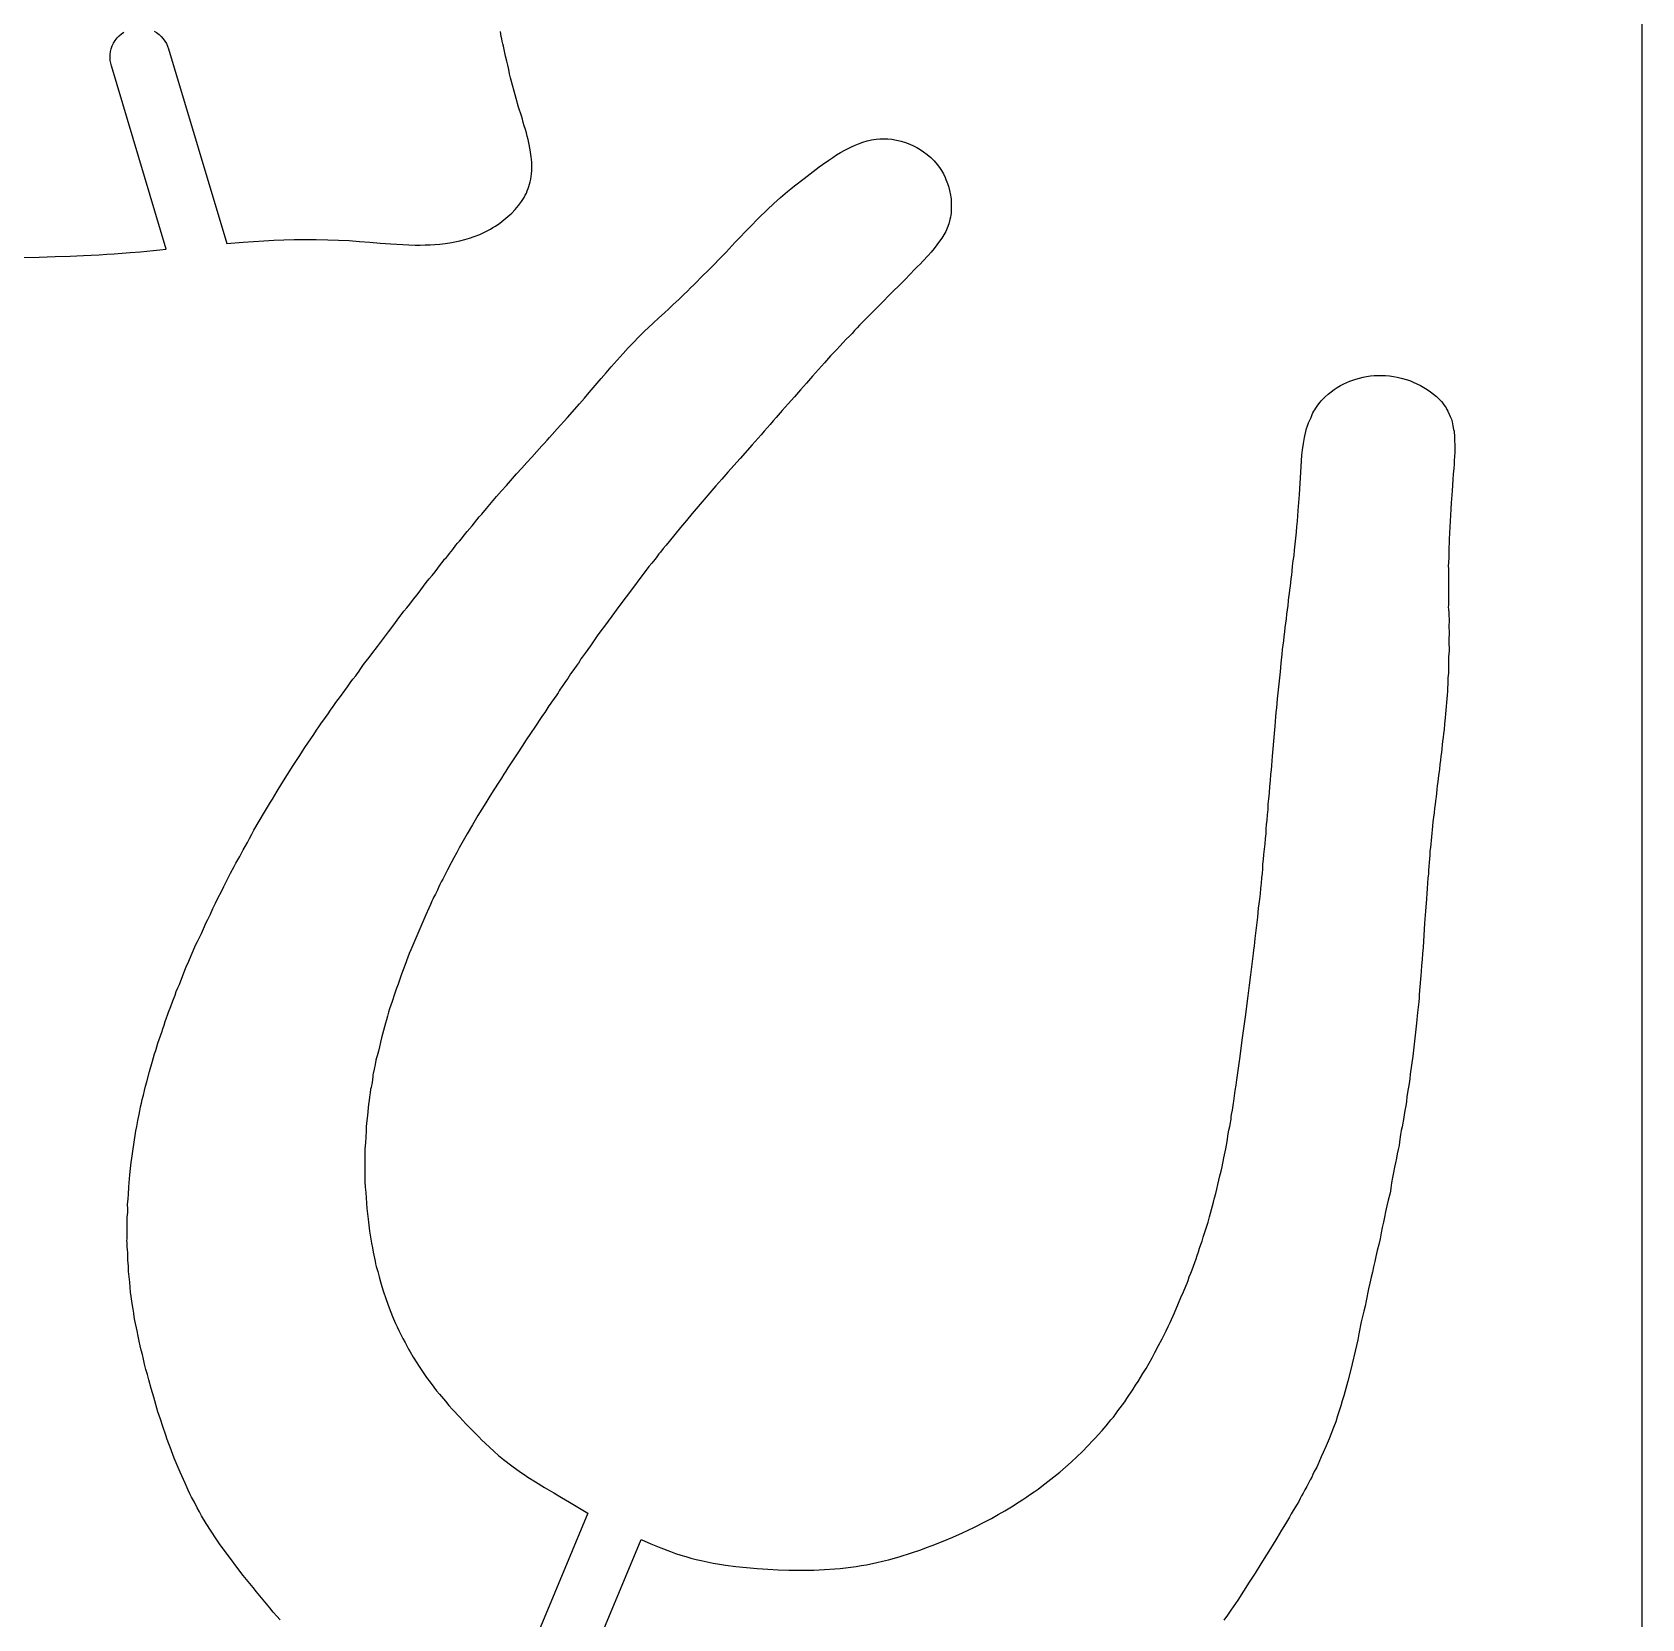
# Model space of a CAD drawing. Extents: x 0 to 1525, y 0 to 1525.
# Drawn here: x 1259 to 1525, y 542.6 to 804.8 of the extents above; entities that cross this region are included whole.
import ezdxf

# ---------------------------------------------------------------- set-up
doc = ezdxf.new("R2010")
doc.units = 0
doc.header["$MEASUREMENT"] = 0

msp = doc.modelspace()

# ---------------------------------------------------------------- linework, layer by layer
msp.add_lwpolyline([(0, 0), (0, 1525), (1525, 1525), (1525, 0), (0, 0)], close=True)
for points in [[(1257.53, 767.59), (1260.13, 767.67), (1262.73, 767.75), (1265.23, 767.83), (1267.43, 767.92), (1268.73, 767.98), (1270.03, 768.05), (1271.29, 768.12), (1272.53, 768.21), (1275.13, 768.4), (1276.84, 768.55), (1278.94, 768.74), (1280.03, 768.84), (1281.12, 768.95), (1281.12, 768.95), (1272.04, 799.28), (1271.93, 799.72), (1271.86, 800.16), (1271.83, 800.64), (1271.85, 801.11), (1271.92, 801.61), (1272.03, 802.09), (1272.2, 802.57), (1272.42, 803.03), (1272.68, 803.46), (1272.99, 803.87), (1273.33, 804.23), (1273.7, 804.56), (1274.09, 804.83)], [(1279.09, 805.02), (1279.52, 804.76), (1279.93, 804.45), (1280.29, 804.11), (1280.62, 803.74), (1280.9, 803.35), (1281.13, 802.94), (1281.32, 802.53), (1281.47, 802.1), (1291.11, 769.9), (1293.83, 770.12), (1295.53, 770.24), (1297.23, 770.34), (1298.88, 770.43), (1300.53, 770.49), (1302.23, 770.54), (1303.93, 770.57), (1305.88, 770.57), (1307.83, 770.53), (1309.59, 770.46), (1311.33, 770.37), (1313.04, 770.24), (1314.74, 770.11), (1316.48, 769.96), (1318.23, 769.83), (1320.23, 769.71), (1321.23, 769.67), (1322.23, 769.65), (1323.06, 769.65), (1323.89, 769.66), (1324.71, 769.69), (1325.53, 769.74), (1326.36, 769.81), (1327.19, 769.9), (1328.01, 770.02), (1328.83, 770.17), (1329.65, 770.34), (1330.45, 770.55), (1331.25, 770.79), (1332.03, 771.05), (1332.94, 771.41), (1333.83, 771.82), (1334.69, 772.27), (1335.12, 772.52), (1335.53, 772.78), (1336.24, 773.27), (1336.92, 773.79), (1337.59, 774.35), (1338.22, 774.93), (1338.79, 775.53), (1339.32, 776.16), (1339.81, 776.83), (1340.26, 777.53), (1340.45, 777.87), (1340.63, 778.23), (1340.79, 778.6), (1340.93, 778.97), (1341.06, 779.35), (1341.18, 779.73), (1341.27, 780.12), (1341.35, 780.51), (1341.43, 780.97), (1341.49, 781.44), (1341.53, 781.91), (1341.55, 782.38), (1341.56, 782.85), (1341.54, 783.32), (1341.5, 783.79), (1341.43, 784.25), (1341.24, 785.39), (1341.03, 786.53), (1340.92, 787.09), (1340.79, 787.66), (1340.64, 788.21), (1340.47, 788.76), (1340.29, 789.33), (1340.13, 789.9), (1339.98, 790.47), (1339.81, 791.03), (1339.36, 792.46), (1338.95, 793.89), (1338.04, 797.27), (1337.87, 797.96), (1337.71, 798.66), (1337.56, 799.35), (1337.39, 800.04), (1337.2, 800.86), (1337.04, 801.69), (1336.87, 802.52), (1336.77, 802.93), (1336.66, 803.34), (1336.56, 803.74), (1336.47, 804.14), (1336.34, 804.95)], [(1299.95, 542.4), (1299.37, 543.05), (1298.79, 543.71), (1298.24, 544.39), (1297.7, 545.06), (1297.13, 545.71), (1296.57, 546.37), (1296.29, 546.7), (1296.03, 547.05), (1295.5, 547.74), (1294.94, 548.41), (1294.38, 549.08), (1293.83, 549.76), (1292.78, 551.14), (1291.74, 552.53), (1290.52, 554.16), (1289.93, 554.98), (1289.36, 555.82), (1288.54, 557.07), (1287.73, 558.34), (1286.96, 559.63), (1286.59, 560.29), (1286.23, 560.95), (1285.77, 561.84), (1285.3, 562.71), (1285.01, 563.27), (1284.74, 563.84), (1284.24, 564.99), (1283.43, 566.83), (1282.93, 568), (1282.43, 569.16), (1282.19, 569.74), (1281.98, 570.34), (1281.77, 570.93), (1281.55, 571.52), (1281.28, 572.22), (1281.03, 572.94), (1280.56, 574.38), (1280.15, 575.58), (1279.75, 576.79), (1279.57, 577.39), (1279.4, 578), (1279.24, 578.6), (1279.06, 579.21), (1278.63, 580.66), (1278.24, 582.11), (1278.01, 582.96), (1277.76, 583.8), (1277.53, 584.65), (1277.34, 585.51), (1277.17, 586.25), (1276.97, 586.98), (1276.78, 587.71), (1276.62, 588.45), (1276.46, 589.31), (1276.29, 590.17), (1275.93, 591.89), (1275.82, 592.51), (1275.73, 593.13), (1275.65, 593.75), (1275.55, 594.36), (1275.43, 595.11), (1275.32, 595.86), (1275.23, 596.6), (1275.16, 597.35), (1275.08, 598.23), (1274.97, 599.11), (1274.89, 599.98), (1274.86, 600.42), (1274.85, 600.86), (1274.83, 601.37), (1274.79, 601.87), (1274.76, 602.37), (1274.75, 602.87), (1274.75, 603.19), (1274.73, 603.5), (1274.68, 604.13), (1274.63, 604.76), (1274.62, 605.08), (1274.63, 605.39), (1274.64, 606.4), (1274.63, 607.42), (1274.63, 608.43), (1274.66, 608.93), (1274.71, 609.43), (1274.74, 609.68), (1274.74, 609.94), (1274.74, 610.44), (1274.73, 610.95), (1274.73, 611.2), (1274.75, 611.45), (1274.82, 612.08), (1274.86, 612.71), (1274.93, 613.97), (1275.1, 615.98), (1275.21, 616.99), (1275.34, 617.99), (1275.44, 618.74), (1275.53, 619.49), (1275.62, 620.24), (1275.75, 620.99), (1275.88, 621.73), (1275.99, 622.48), (1276.1, 623.23), (1276.23, 623.97), (1276.43, 624.96), (1276.64, 625.95), (1276.76, 626.56), (1276.88, 627.18), (1277, 627.8), (1277.16, 628.4), (1277.37, 629.13), (1277.54, 629.88), (1277.7, 630.62), (1277.89, 631.35), (1278.37, 633.04), (1278.83, 634.73), (1279, 635.34), (1279.19, 635.94), (1279.38, 636.53), (1279.55, 637.14), (1279.74, 637.74), (1279.95, 638.33), (1280.17, 638.92), (1280.36, 639.53), (1280.54, 640.12), (1280.75, 640.71), (1280.96, 641.3), (1281.16, 641.89), (1281.32, 642.37), (1281.49, 642.85), (1281.85, 643.79), (1282.22, 644.73), (1282.56, 645.67), (1282.78, 646.27), (1283.03, 646.85), (1283.29, 647.43), (1283.53, 648.02), (1283.96, 649.2), (1284.18, 649.78), (1284.43, 650.36), (1284.84, 651.28), (1285.24, 652.2), (1286.03, 654.05), (1286.26, 654.51), (1286.5, 654.96), (1286.73, 655.41), (1286.95, 655.88), (1287.43, 657.03), (1287.68, 657.59), (1287.96, 658.15), (1288.41, 659.05), (1288.84, 659.97), (1289.27, 660.89), (1289.72, 661.8), (1290.18, 662.69), (1290.63, 663.6), (1290.9, 664.16), (1291.18, 664.71), (1291.76, 665.81), (1292.34, 666.93), (1292.64, 667.49), (1292.95, 668.04), (1293.26, 668.59), (1293.55, 669.15), (1293.84, 669.7), (1294.15, 670.25), (1294.52, 670.91), (1294.88, 671.58), (1295.24, 672.25), (1295.61, 672.91), (1296.49, 674.41), (1297.35, 675.92), (1297.67, 676.47), (1298, 677), (1298.33, 677.54), (1298.65, 678.08), (1299.04, 678.73), (1299.43, 679.38), (1300.24, 680.66), (1302.11, 683.65), (1303.07, 685.11), (1304.02, 686.58), (1304.5, 687.3), (1304.99, 688.02), (1305.48, 688.74), (1305.96, 689.47), (1306.31, 690), (1306.68, 690.51), (1307.44, 691.54), (1307.87, 692.15), (1308.27, 692.78), (1308.69, 693.4), (1309.13, 694.01), (1309.51, 694.51), (1309.89, 695.02), (1310.64, 696.04), (1311.09, 696.65), (1311.53, 697.26), (1311.98, 697.87), (1312.45, 698.46), (1312.67, 698.76), (1312.88, 699.06), (1313.29, 699.68), (1313.7, 700.3), (1313.92, 700.59), (1314.15, 700.88), (1314.65, 701.46), (1315.12, 702.07), (1316.03, 703.3), (1317.83, 705.7), (1318.89, 707.09), (1319.41, 707.79), (1319.93, 708.5), (1320.39, 709.11), (1320.88, 709.69), (1321.37, 710.28), (1321.84, 710.88), (1322.74, 712.07), (1323.63, 713.26), (1324.09, 713.87), (1324.57, 714.46), (1325.06, 715.04), (1325.54, 715.63), (1325.99, 716.22), (1326.43, 716.82), (1326.88, 717.41), (1327.11, 717.7), (1327.36, 717.97), (1327.65, 718.3), (1327.93, 718.64), (1328.46, 719.34), (1328.99, 720.04), (1329.27, 720.38), (1329.56, 720.71), (1329.89, 721.1), (1330.21, 721.49), (1330.84, 722.29), (1331.65, 723.24), (1332.45, 724.21), (1332.84, 724.7), (1333.25, 725.17), (1334.06, 726.12), (1335.71, 728.06), (1336.52, 729), (1337.33, 729.93), (1339.01, 731.82), (1339.86, 732.76), (1340.72, 733.69), (1341.53, 734.6), (1342.35, 735.52), (1343.19, 736.45), (1343.61, 736.92), (1344.05, 737.38), (1344.48, 737.84), (1344.9, 738.31), (1345.73, 739.26), (1347.42, 741.15), (1349.42, 743.41), (1350.24, 744.34), (1351.04, 745.28), (1353.01, 747.6), (1353.82, 748.55), (1354.63, 749.49), (1356.63, 751.73), (1357.48, 752.65), (1358.35, 753.55), (1359.23, 754.45), (1359.67, 754.9), (1360.13, 755.33), (1361.62, 756.74), (1362.52, 757.59), (1363.44, 758.43), (1364.18, 759.12), (1364.92, 759.82), (1365.83, 760.67), (1366.72, 761.53), (1367.25, 762.05), (1367.79, 762.57), (1368.33, 763.08), (1368.85, 763.62), (1369.38, 764.16), (1369.93, 764.7), (1370.49, 765.23), (1371.03, 765.77), (1373.13, 767.94), (1373.64, 768.48), (1374.14, 769.02), (1374.64, 769.57), (1375.14, 770.1), (1377.62, 772.68), (1379.02, 774.09), (1380.45, 775.48), (1381.52, 776.51), (1382.07, 777.02), (1382.64, 777.5), (1383.78, 778.47), (1384.35, 778.96), (1384.93, 779.44), (1386.53, 780.67), (1388.53, 782.19), (1389.05, 782.58), (1389.58, 782.94), (1390.64, 783.68), (1391.27, 784.11), (1391.92, 784.53), (1392.58, 784.93), (1393.25, 785.31), (1393.8, 785.61), (1394.38, 785.9), (1394.96, 786.16), (1395.54, 786.4), (1396.24, 786.66), (1396.96, 786.87), (1397.7, 787.03), (1398.44, 787.14), (1399.08, 787.2), (1399.73, 787.22), (1400.39, 787.19), (1401.03, 787.12), (1401.8, 787), (1402.56, 786.82), (1403.31, 786.58), (1404.03, 786.3), (1404.61, 786.04), (1405.17, 785.75), (1405.72, 785.43), (1406.25, 785.08), (1406.88, 784.62), (1407.47, 784.11), (1408.02, 783.56), (1408.53, 782.97), (1408.91, 782.47), (1409.25, 781.94), (1409.56, 781.39), (1409.83, 780.82), (1409.99, 780.47), (1410.13, 780.11), (1410.38, 779.39), (1410.58, 778.64), (1410.74, 777.89), (1410.8, 777.58), (1410.83, 777.26), (1410.84, 776.62), (1410.83, 775.98), (1410.83, 775.34), (1410.83, 774.97), (1410.79, 774.6), (1410.73, 774.23), (1410.65, 773.87), (1410.44, 773.15), (1410.21, 772.45), (1410.1, 772.16), (1409.96, 771.88), (1409.81, 771.6), (1409.65, 771.33), (1409.29, 770.79), (1408.93, 770.27), (1408.49, 769.66), (1408.03, 769.05), (1407.54, 768.47), (1407.02, 767.91), (1406.14, 766.96), (1405.7, 766.48), (1405.24, 766.02), (1404.7, 765.49), (1404.17, 764.94), (1403.13, 763.84), (1402.59, 763.29), (1402.04, 762.76), (1401.49, 762.22), (1400.95, 761.68), (1399.22, 759.93), (1397.45, 758.15), (1395.72, 756.41), (1395.29, 755.96), (1394.88, 755.51), (1394.46, 755.05), (1394.02, 754.61), (1393.49, 754.07), (1392.98, 753.52), (1392.47, 752.95), (1391.95, 752.4), (1390.93, 751.31), (1389.93, 750.19), (1388.93, 749.07), (1387.93, 747.95), (1386.93, 746.82), (1385.94, 745.69), (1384.93, 744.56), (1383.93, 743.42), (1382.93, 742.28), (1381.94, 741.14), (1381.44, 740.57), (1380.93, 740.01), (1380.43, 739.44), (1379.94, 738.87), (1379.46, 738.29), (1378.96, 737.72), (1377.95, 736.6), (1375.95, 734.34), (1373.95, 732.09), (1372.95, 730.95), (1371.95, 729.83), (1370.98, 728.71), (1370.01, 727.59), (1368.04, 725.28), (1367.08, 724.13), (1366.12, 722.98), (1365.17, 721.82), (1364.22, 720.64), (1363.75, 720.05), (1363.26, 719.48), (1362.78, 718.89), (1362.55, 718.59), (1362.33, 718.28), (1362.11, 717.97), (1361.88, 717.67), (1361.39, 717.09), (1360.9, 716.51), (1360.43, 715.92), (1359.38, 714.52), (1358.33, 713.12), (1355.93, 709.91), (1354.74, 708.29), (1353.53, 706.67), (1352.94, 705.86), (1352.36, 705.05), (1351.24, 703.4), (1350.79, 702.78), (1350.33, 702.17), (1349.87, 701.55), (1349.66, 701.24), (1349.46, 700.92), (1349.23, 700.54), (1348.99, 700.18), (1348.46, 699.47), (1347.94, 698.76), (1347.7, 698.4), (1347.47, 698.02), (1347.13, 697.5), (1346.76, 696.99), (1346.4, 696.48), (1346.22, 696.22), (1346.06, 695.96), (1345.87, 695.63), (1345.66, 695.32), (1345.22, 694.7), (1344.77, 694.09), (1344.56, 693.78), (1344.36, 693.46), (1344.03, 692.93), (1343.67, 692.41), (1343.3, 691.9), (1342.95, 691.38), (1342.15, 690.13), (1341.32, 688.89), (1340.62, 687.85), (1339.93, 686.8), (1339.09, 685.53), (1338.26, 684.25), (1337.58, 683.22), (1337.24, 682.7), (1336.91, 682.18), (1336.51, 681.53), (1336.09, 680.89), (1335.26, 679.61), (1334.59, 678.55), (1333.95, 677.48), (1333.3, 676.41), (1332.63, 675.35), (1332.17, 674.6), (1331.73, 673.84), (1330.86, 672.32), (1329.98, 670.8), (1329.55, 670.04), (1329.13, 669.26), (1328.67, 668.39), (1328.21, 667.51), (1327.62, 666.39), (1327.32, 665.84), (1327.04, 665.27), (1326.81, 664.82), (1326.57, 664.38), (1326.33, 663.94), (1326.13, 663.47), (1326.01, 663.18), (1325.88, 662.89), (1325.59, 662.34), (1325.29, 661.79), (1325.15, 661.51), (1325.03, 661.21), (1324.79, 660.64), (1324.54, 660.07), (1324.03, 658.93), (1323.03, 656.63), (1322.04, 654.31), (1321.53, 653.14), (1321.28, 652.56), (1321.06, 651.96), (1320.55, 650.56), (1320.02, 649.16), (1319.42, 647.5), (1319.13, 646.66), (1318.86, 645.82), (1318.45, 644.63), (1318.04, 643.43), (1317.87, 642.83), (1317.71, 642.22), (1317.54, 641.61), (1317.35, 641.02), (1317.16, 640.42), (1317.01, 639.82), (1316.86, 639.21), (1316.7, 638.61), (1316.5, 637.88), (1316.34, 637.14), (1316.17, 636.39), (1315.97, 635.66), (1315.86, 635.3), (1315.78, 634.94), (1315.63, 634.2), (1315.49, 633.46), (1315.33, 632.72), (1315.28, 632.48), (1315.25, 632.23), (1315.2, 631.73), (1315.15, 631.23), (1315.11, 630.98), (1315.04, 630.74), (1314.96, 630.43), (1314.89, 630.12), (1314.8, 629.5), (1314.72, 628.88), (1314.63, 628.26), (1314.55, 627.64), (1314.48, 627.02), (1314.36, 625.77), (1314.23, 624.52), (1314.17, 623.89), (1314.13, 623.26), (1314.02, 621.25), (1313.96, 620.25), (1313.94, 619.24), (1313.93, 617.48), (1313.93, 615.72), (1313.95, 614.84), (1314.01, 613.95), (1314.08, 613.07), (1314.14, 612.19), (1314.19, 611.31), (1314.28, 610.43), (1314.46, 608.66), (1314.57, 607.66), (1314.71, 606.65), (1315.04, 604.65), (1315.18, 603.91), (1315.33, 603.17), (1315.63, 601.68), (1315.72, 601.25), (1315.83, 600.82), (1316.06, 599.97), (1316.31, 599.12), (1316.53, 598.26), (1316.73, 597.53), (1316.96, 596.82), (1317.47, 595.39), (1317.96, 593.96), (1318.23, 593.26), (1318.53, 592.56), (1319.03, 591.41), (1319.28, 590.83), (1319.54, 590.26), (1319.88, 589.59), (1320.23, 588.92), (1320.59, 588.25), (1320.93, 587.58), (1321.17, 587.13), (1321.41, 586.69), (1321.93, 585.83), (1323.02, 584.13), (1323.57, 583.3), (1324.14, 582.48), (1324.73, 581.68), (1325.33, 580.88), (1325.8, 580.29), (1326.28, 579.71), (1327.25, 578.55), (1327.81, 577.87), (1328.4, 577.2), (1329.62, 575.91), (1330.65, 574.8), (1331.18, 574.25), (1331.72, 573.72), (1332.25, 573.2), (1332.77, 572.67), (1333.29, 572.14), (1333.83, 571.63), (1335.3, 570.25), (1336.05, 569.58), (1336.83, 568.94), (1338.22, 567.87), (1339.64, 566.84), (1340.25, 566.42), (1340.88, 566.02), (1342.15, 565.22), (1343.64, 564.3), (1345.15, 563.39), (1346.44, 562.61), (1347.74, 561.85), (1350.79, 560.05), (1342.73, 540.73)], [(1351.81, 536.93), (1359.63, 555.67), (1361.23, 554.97), (1362.84, 554.31), (1364.48, 553.69), (1365.3, 553.4), (1366.14, 553.13), (1366.98, 552.88), (1367.83, 552.63), (1368.68, 552.41), (1369.53, 552.21), (1370.53, 552), (1371.53, 551.81), (1372.53, 551.64), (1373.53, 551.48), (1375.28, 551.25), (1377.04, 551.06), (1378.78, 550.9), (1380.53, 550.78), (1382.28, 550.69), (1384.03, 550.63), (1386.08, 550.61), (1387.11, 550.62), (1388.13, 550.64), (1389.89, 550.72), (1391.63, 550.84), (1392.51, 550.92), (1393.39, 551.01), (1395.13, 551.24), (1395.99, 551.38), (1396.84, 551.53), (1398.54, 551.89), (1399.52, 552.11), (1400.5, 552.36), (1401.47, 552.63), (1402.43, 552.91), (1404.14, 553.45), (1405.83, 554.01), (1406.76, 554.35), (1407.69, 554.69), (1409.54, 555.41), (1411.15, 556.08), (1412.74, 556.79), (1413.67, 557.21), (1414.6, 557.66), (1416.43, 558.59), (1417.54, 559.19), (1418.63, 559.8), (1419.74, 560.44), (1420.82, 561.1), (1422.09, 561.9), (1422.72, 562.31), (1423.33, 562.74), (1423.96, 563.17), (1424.59, 563.6), (1425.22, 564.03), (1425.84, 564.49), (1426.83, 565.27), (1427.84, 566.04), (1428.33, 566.43), (1428.8, 566.84), (1429.74, 567.66), (1430.7, 568.5), (1431.64, 569.36), (1432.54, 570.24), (1433.42, 571.15), (1434.29, 572.04), (1434.72, 572.5), (1435.14, 572.97), (1435.8, 573.72), (1436.13, 574.1), (1436.44, 574.49), (1436.84, 574.98), (1437.25, 575.46), (1437.66, 575.94), (1438.04, 576.45), (1438.41, 576.96), (1438.78, 577.46), (1439.54, 578.47), (1439.9, 578.98), (1440.24, 579.51), (1440.58, 580.04), (1440.92, 580.56), (1441.34, 581.19), (1441.74, 581.83), (1442.53, 583.11), (1443.06, 583.97), (1443.57, 584.84), (1444.06, 585.72), (1444.53, 586.61), (1445.13, 587.74), (1445.7, 588.87), (1446.38, 590.21), (1446.72, 590.89), (1447.04, 591.57), (1447.74, 593.17), (1448.43, 594.78), (1448.83, 595.72), (1449.25, 596.64), (1449.64, 597.58), (1449.83, 598.05), (1450, 598.52), (1450.21, 599.12), (1450.45, 599.7), (1450.69, 600.28), (1450.91, 600.87), (1451.32, 602.06), (1451.53, 602.65), (1451.71, 603.25), (1451.91, 603.85), (1452.12, 604.44), (1452.33, 605.03), (1452.52, 605.64), (1452.77, 606.48), (1453.04, 607.32), (1453.3, 608.15), (1453.53, 609), (1453.7, 609.61), (1453.87, 610.22), (1454.04, 610.83), (1454.2, 611.44), (1454.38, 612.17), (1454.58, 612.9), (1454.77, 613.62), (1454.93, 614.36), (1455.08, 615.1), (1455.27, 615.83), (1455.47, 616.56), (1455.64, 617.3), (1455.93, 618.78), (1456.24, 620.25), (1456.37, 620.87), (1456.47, 621.48), (1456.64, 622.72), (1456.75, 623.34), (1456.89, 623.96), (1457.02, 624.57), (1457.07, 624.88), (1457.1, 625.19), (1457.14, 625.57), (1457.19, 625.94), (1457.33, 626.68), (1457.47, 627.42), (1457.53, 627.79), (1457.57, 628.17), (1457.67, 629.04), (1457.81, 629.91), (1457.95, 630.78), (1458.07, 631.65), (1458.54, 635.13), (1459, 638.62), (1459.47, 642.09), (1459.94, 645.57), (1460.14, 647.31), (1460.36, 649.05), (1460.61, 650.79), (1460.72, 651.67), (1460.81, 652.54), (1460.88, 653.17), (1460.97, 653.79), (1461.06, 654.41), (1461.11, 655.03), (1461.19, 655.91), (1461.3, 656.78), (1461.42, 657.66), (1461.52, 658.53), (1461.65, 660.03), (1461.73, 660.78), (1461.84, 661.53), (1461.95, 662.41), (1462.04, 663.29), (1462.12, 664.17), (1462.21, 665.04), (1462.29, 665.8), (1462.34, 666.55), (1462.38, 667.31), (1462.45, 668.06), (1462.55, 668.94), (1462.63, 669.82), (1462.72, 670.7), (1462.82, 671.58), (1462.89, 672.34), (1462.93, 673.09), (1462.98, 673.85), (1463.06, 674.6), (1463.15, 675.48), (1463.22, 676.36), (1463.27, 677.24), (1463.36, 678.12), (1463.46, 679.12), (1463.53, 680.13), (1463.61, 681.14), (1463.71, 682.14), (1463.79, 682.89), (1463.83, 683.65), (1463.88, 684.4), (1463.96, 685.15), (1464.03, 685.77), (1464.08, 686.4), (1464.17, 687.65), (1464.28, 688.9), (1464.42, 690.15), (1464.48, 690.9), (1464.53, 691.65), (1464.58, 692.39), (1464.65, 693.14), (1464.81, 694.63), (1464.96, 696.12), (1465.26, 699.08), (1465.41, 700.55), (1465.55, 702.03), (1465.63, 702.77), (1465.74, 703.5), (1465.84, 704.24), (1465.91, 704.97), (1465.98, 705.7), (1466.07, 706.43), (1466.17, 707.16), (1466.25, 707.89), (1466.34, 708.62), (1466.44, 709.36), (1466.53, 710.09), (1466.61, 710.82), (1466.68, 711.43), (1466.77, 712.04), (1466.85, 712.65), (1466.91, 713.26), (1466.98, 713.88), (1467.07, 714.49), (1467.16, 715.11), (1467.22, 715.72), (1467.29, 716.59), (1467.4, 717.46), (1467.52, 718.33), (1467.62, 719.19), (1467.76, 720.7), (1467.92, 722.21), (1468, 723.1), (1468.08, 724), (1468.22, 725.78), (1468.32, 727.09), (1468.4, 728.39), (1468.64, 732.11), (1468.75, 733.96), (1468.82, 734.89), (1468.93, 735.81), (1469.09, 736.82), (1469.26, 737.82), (1469.47, 738.81), (1469.6, 739.3), (1469.76, 739.79), (1469.93, 740.26), (1470.13, 740.71), (1470.33, 741.16), (1470.53, 741.62), (1470.65, 741.91), (1470.78, 742.18), (1470.94, 742.43), (1471.1, 742.68), (1471.46, 743.17), (1471.83, 743.66), (1472.02, 743.9), (1472.23, 744.14), (1472.67, 744.58), (1473.14, 744.99), (1473.63, 745.38), (1474.13, 745.75), (1474.65, 746.1), (1475.18, 746.42), (1475.74, 746.71), (1476.23, 746.93), (1476.72, 747.13), (1477.73, 747.49), (1478.32, 747.67), (1478.92, 747.82), (1479.52, 747.93), (1480.13, 748.01), (1480.76, 748.07), (1481.38, 748.1), (1482.01, 748.1), (1482.63, 748.07), (1483.29, 748.02), (1483.95, 747.93), (1484.59, 747.81), (1485.23, 747.65), (1486.25, 747.36), (1486.75, 747.18), (1487.23, 746.98), (1487.82, 746.71), (1488.41, 746.42), (1488.98, 746.11), (1489.53, 745.77), (1490.05, 745.4), (1490.57, 745.01), (1491.06, 744.6), (1491.51, 744.15), (1491.92, 743.71), (1492.3, 743.23), (1492.48, 742.98), (1492.65, 742.73), (1492.8, 742.47), (1492.93, 742.2), (1493.35, 741.32), (1493.53, 740.87), (1493.59, 740.64), (1493.64, 740.4), (1493.76, 739.79), (1493.9, 739.18), (1493.96, 738.87), (1494.01, 738.56), (1494.04, 738.25), (1494.04, 737.94), (1494.03, 737.61), (1494.04, 737.29), (1494.08, 736.64), (1494.11, 735.99), (1494.11, 735.66), (1494.09, 735.34), (1494.03, 734.67), (1494, 734.01), (1493.98, 733.35), (1493.93, 732.69), (1493.84, 731.78), (1493.77, 730.87), (1493.64, 729.04), (1493.5, 727.02), (1493.44, 726.01), (1493.36, 725), (1493.3, 724.01), (1493.25, 723.02), (1493.18, 721.04), (1493.11, 719.07), (1493.08, 718.08), (1493.03, 717.1), (1493.02, 716.61), (1493.03, 716.11), (1493.04, 715.62), (1493.04, 715.12), (1493.03, 713.88), (1493.03, 712.63), (1493.04, 711.38), (1493.04, 710.75), (1493.03, 710.12), (1493.02, 709.81), (1493.04, 709.49), (1493.08, 708.87), (1493.13, 708.24), (1493.15, 707.93), (1493.14, 707.61), (1493.13, 706.6), (1493.14, 705.59), (1493.13, 704.33), (1493.13, 703.7), (1493.14, 703.07), (1493.14, 702.56), (1493.11, 702.06), (1493.06, 701.56), (1493.03, 701.05), (1493.03, 700.42), (1493.04, 699.79), (1493.05, 699.16), (1493.03, 698.85), (1493, 698.54), (1492.95, 698.04), (1492.94, 697.53), (1492.94, 697.03), (1492.91, 696.52), (1492.86, 695.9), (1492.82, 695.27), (1492.78, 694.64), (1492.71, 694.01), (1492.65, 693.39), (1492.62, 692.76), (1492.58, 692.14), (1492.52, 691.51), (1492.4, 690.52), (1492.32, 689.52), (1492.25, 688.9), (1492.16, 688.27), (1492.08, 687.65), (1492.01, 687.02), (1491.95, 686.4), (1491.87, 685.78), (1491.78, 685.16), (1491.71, 684.53), (1491.64, 683.78), (1491.54, 683.04), (1491.43, 682.29), (1491.36, 681.54), (1491.29, 680.92), (1491.2, 680.3), (1491.12, 679.67), (1491.05, 679.05), (1490.99, 678.43), (1490.91, 677.8), (1490.82, 677.18), (1490.75, 676.56), (1490.67, 675.81), (1490.58, 675.07), (1490.48, 674.32), (1490.4, 673.57), (1490.24, 671.82), (1490.05, 670.07), (1489.99, 669.45), (1489.96, 668.82), (1489.92, 668.19), (1489.85, 667.57), (1489.79, 666.95), (1489.75, 666.32), (1489.72, 665.69), (1489.66, 665.07), (1489.57, 664.2), (1489.52, 663.32), (1489.47, 662.45), (1489.4, 661.57), (1489.23, 659.57), (1489.1, 657.56), (1488.84, 653.55), (1488.76, 652.55), (1488.67, 651.55), (1488.59, 650.55), (1488.54, 649.55), (1488.5, 648.93), (1488.44, 648.3), (1488.31, 647.05), (1488.22, 645.8), (1488.18, 645.18), (1488.12, 644.55), (1487.93, 642.8), (1487.76, 641.05), (1487.55, 639.05), (1487.32, 637.06), (1487.14, 635.57), (1486.93, 634.07), (1486.74, 632.58), (1486.64, 631.84), (1486.53, 631.09), (1486.29, 629.6), (1486.18, 628.85), (1486.08, 628.11), (1485.97, 627.36), (1485.83, 626.62), (1485.7, 625.88), (1485.64, 625.51), (1485.61, 625.13), (1485.57, 624.82), (1485.52, 624.51), (1485.39, 623.89), (1485.25, 623.27), (1485.13, 622.65), (1484.97, 621.41), (1484.87, 620.8), (1484.74, 620.18), (1484.58, 619.44), (1484.43, 618.7), (1484.29, 617.96), (1484.14, 617.22), (1483.95, 616.36), (1483.79, 615.5), (1483.65, 614.64), (1483.53, 613.77), (1483.45, 613.27), (1483.35, 612.78), (1483.1, 611.8), (1482.84, 610.82), (1482.73, 610.33), (1482.63, 609.83), (1482.47, 608.97), (1482.28, 608.12), (1482.1, 607.26), (1481.94, 606.4), (1481.74, 605.41), (1481.51, 604.43), (1481.27, 603.46), (1481.04, 602.48), (1480.86, 601.62), (1480.68, 600.75), (1480.5, 599.89), (1480.27, 599.04), (1480.14, 598.56), (1480.03, 598.07), (1479.82, 597.1), (1479.45, 595.13), (1479.25, 594.26), (1479.03, 593.41), (1478.82, 592.55), (1478.62, 591.68), (1478.24, 589.71), (1478.04, 588.72), (1477.83, 587.74), (1476.89, 583.82), (1476.4, 581.87), (1476.07, 580.66), (1475.73, 579.44), (1475.5, 578.6), (1475.24, 577.77), (1474.71, 576.11), (1474.4, 575.16), (1474.06, 574.22), (1473.33, 572.35), (1472.84, 571.2), (1472.33, 570.05), (1472.03, 569.37), (1471.75, 568.69), (1471.44, 568.01), (1471.28, 567.67), (1471.1, 567.35), (1470.87, 566.91), (1470.65, 566.45), (1470.44, 566), (1470.21, 565.56), (1469.91, 565), (1469.63, 564.44), (1469.33, 563.89), (1469.01, 563.34), (1468.76, 562.9), (1468.53, 562.45), (1468.31, 562), (1468.06, 561.56), (1467.39, 560.48), (1467.06, 559.93), (1466.75, 559.38), (1466.44, 558.83), (1466.12, 558.29), (1465.46, 557.22), (1465.06, 556.58), (1464.68, 555.94), (1463.91, 554.66), (1462.95, 553.16), (1462.01, 551.65), (1461.08, 550.14), (1460.13, 548.65), (1459.17, 547.16), (1458.21, 545.69), (1457.09, 544), (1456.52, 543.17), (1455.94, 542.34)]]:
    msp.add_lwpolyline(points)

doc.saveas('drawing.dxf')
